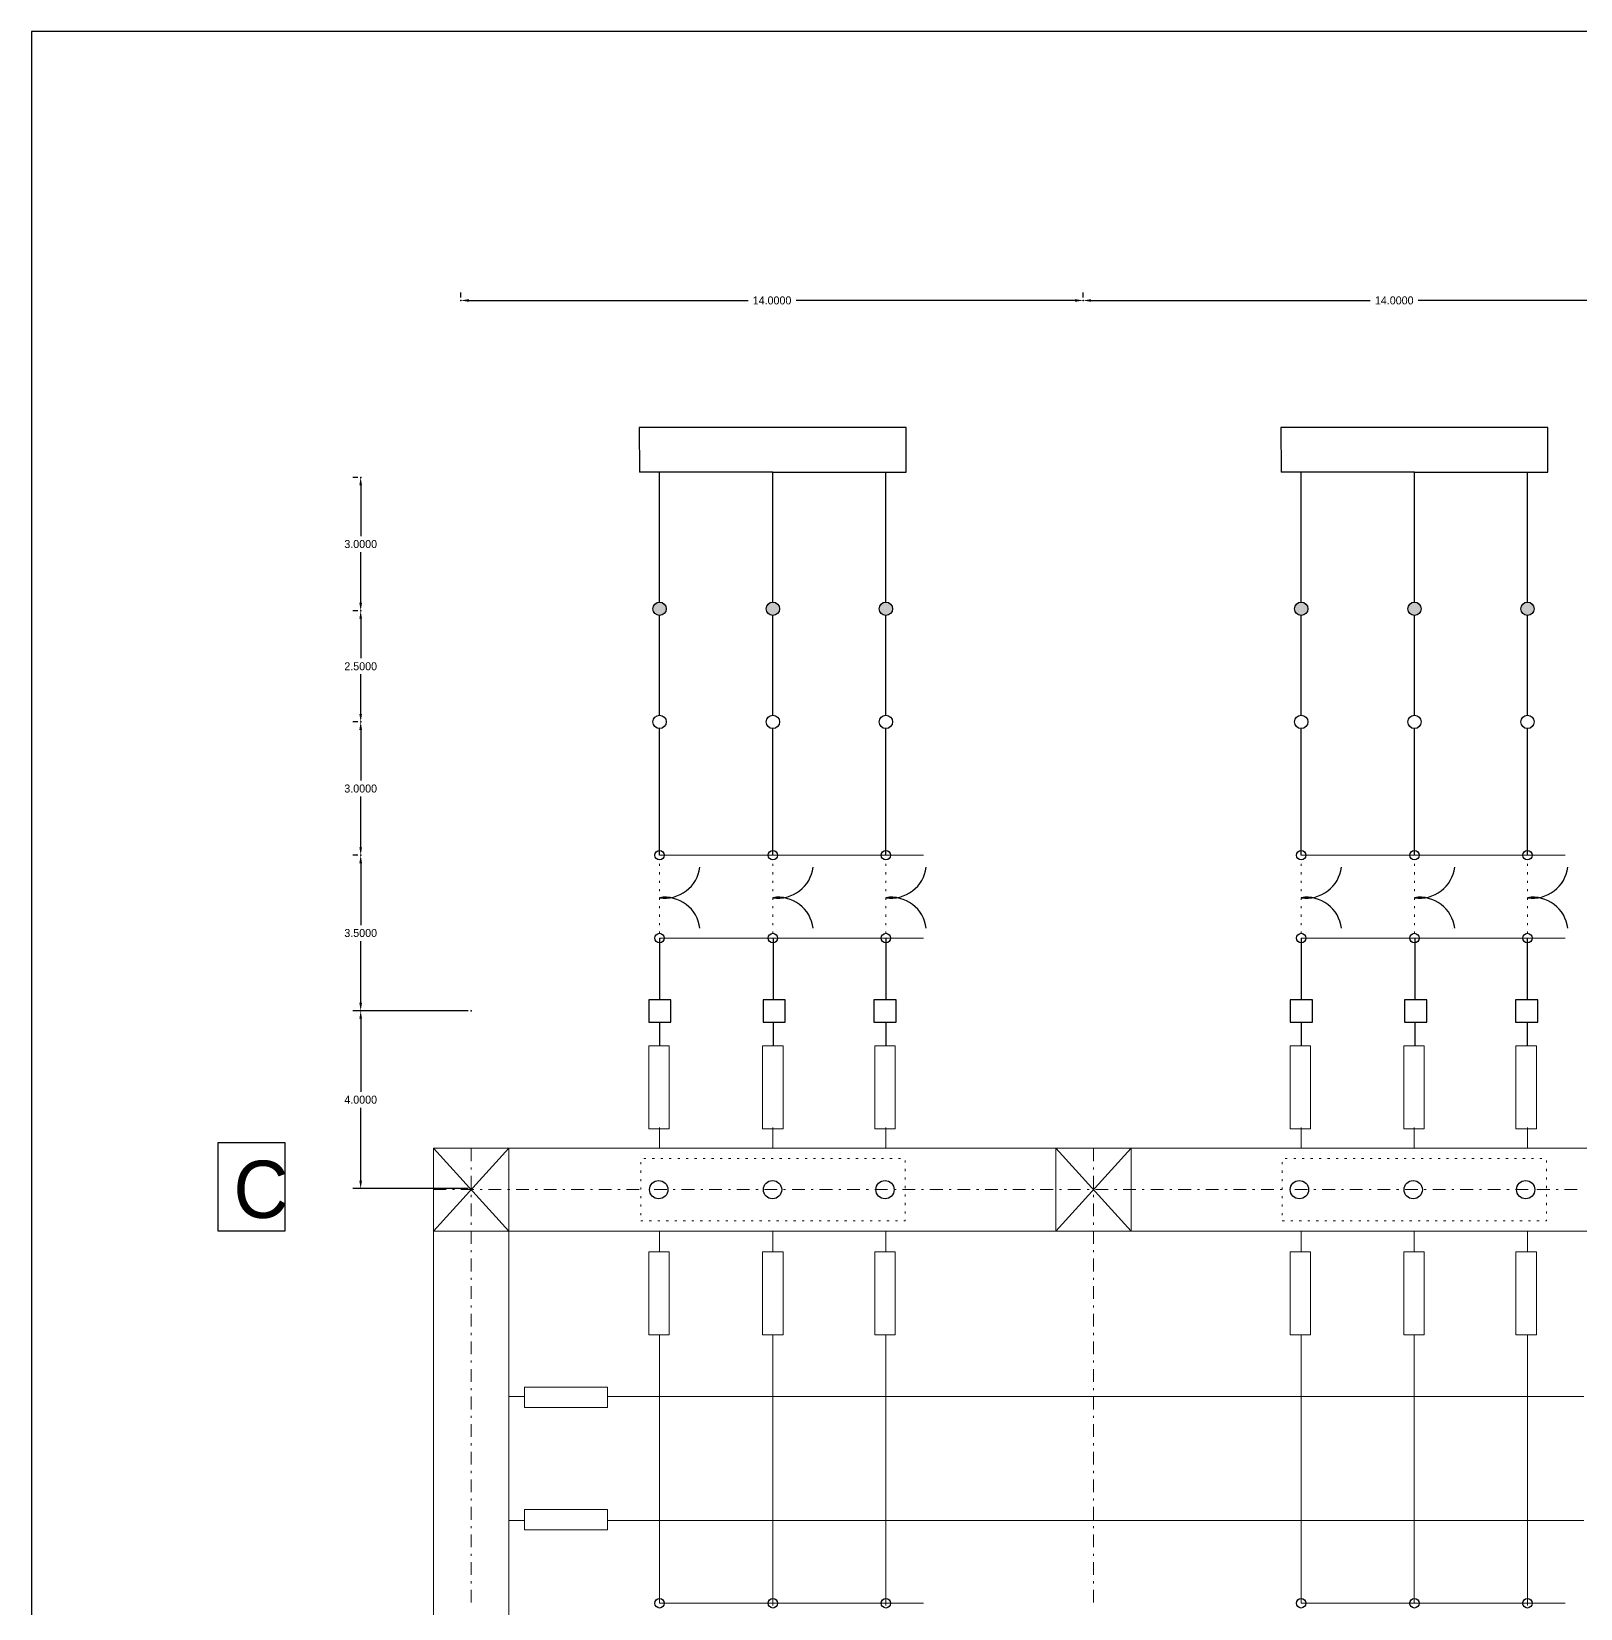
# Model space of a CAD drawing. Extents: x -61 to 79, y -16 to 64.
# Drawn here: x -61.03 to -26.18, y 28.12 to 63.59 of the extents above; entities that cross this region are included whole.
import ezdxf

# ---------------------------------------------------------------- set-up
doc = ezdxf.new("R2010")
doc.units = 0
doc.header["$MEASUREMENT"] = 0
doc.layers.get('0').update_dxf_attribs({"linetype": 'CONTINUOUS'})
doc.dimstyles.get("Standard").update_dxf_attribs({"dimtxt": 0.18, "dimasz": 0.18, "dimexe": 0.18, "dimexo": 0.0625, "dimgap": 0.09, "dimtad": 0, "dimtih": 1, "dimtoh": 1, "dimdec": 4, "dimzin": 0, "dimdsep": 46, "dimtxsty": 'Standard', "dimcen": 0.09, "dimadec": 0, "dimazin": 0, "dimtfac": 1, "dimtdec": 4, "dimtofl": 0, "dimtmove": 0, "dimatfit": 3, "dimfxl": 1, "dimtolj": 1, "dimtzin": 0, "dimarcsym": 0})

# ---------------------------------------------------------------- blocks, each defined once
blk = doc.blocks.new('*D6')
at = {"color": 0, "lineweight": -2, "transparency": 16777216}
for p, q in [((-51.366, 57.606), (-51.366, 57.723)), ((-51.186, 57.543), (-44.906, 57.543)), ((-37.546, 57.543), (-43.826, 57.543)), ((-37.366, 57.606), (-37.366, 57.723))]:
    blk.add_line(p, q, dxfattribs=at)
at = {"color": 0, "transparency": 16777216}
for p in [(-51.366, 57.543), (-37.366, 57.543), (-37.366, 57.543)]:
    blk.add_point(p, dxfattribs=at)
for points in [[(-51.186, 57.573), (-51.186, 57.513), (-51.366, 57.543)], [(-37.546, 57.573), (-37.546, 57.513), (-37.366, 57.543)]]:
    blk.add_solid(points, dxfattribs=at)
at = {"color": 0, "transparency": 16777216, "insert": (-44.366, 57.543), "char_height": 0.18, "attachment_point": 5}
blk.add_mtext('\\A1;14.0000', dxfattribs=at)
blk = doc.blocks.new('*D7')
at = {"color": 0, "lineweight": -2, "transparency": 16777216}
for p, q in [((-37.366, 57.606), (-37.366, 57.723)), ((-37.186, 57.543), (-30.906, 57.543)), ((-23.546, 57.543), (-29.826, 57.543)), ((-23.366, 57.606), (-23.366, 57.723))]:
    blk.add_line(p, q, dxfattribs=at)
at = {"color": 0, "transparency": 16777216}
for p in [(-37.366, 57.543), (-23.366, 57.543), (-23.366, 57.543)]:
    blk.add_point(p, dxfattribs=at)
for points in [[(-37.186, 57.573), (-37.186, 57.513), (-37.366, 57.543)], [(-23.546, 57.573), (-23.546, 57.513), (-23.366, 57.543)]]:
    blk.add_solid(points, dxfattribs=at)
at = {"color": 0, "transparency": 16777216, "insert": (-30.366, 57.543), "char_height": 0.18, "attachment_point": 5}
blk.add_mtext('\\A1;14.0000', dxfattribs=at)
blk = doc.blocks.new('*D14')
at = {"color": 0, "lineweight": -2, "transparency": 16777216}
for p, q in [((-51.202, 41.562), (-53.802, 41.562)), ((-53.622, 41.382), (-53.622, 39.742)), ((-53.622, 37.742), (-53.622, 39.382)), ((-51.202, 37.562), (-53.802, 37.562))]:
    blk.add_line(p, q, dxfattribs=at)
at = {"color": 0, "transparency": 16777216}
for p in [(-53.622, 41.562), (-51.139, 41.562), (-51.139, 37.562)]:
    blk.add_point(p, dxfattribs=at)
for points in [[(-53.652, 41.382), (-53.592, 41.382), (-53.622, 41.562)], [(-53.652, 37.742), (-53.592, 37.742), (-53.622, 37.562)]]:
    blk.add_solid(points, dxfattribs=at)
at = {"color": 0, "transparency": 16777216, "insert": (-53.622, 39.562), "char_height": 0.18, "attachment_point": 5}
blk.add_mtext('\\A1;4.0000', dxfattribs=at)
blk = doc.blocks.new('*D15')
at = {"color": 0, "lineweight": -2, "transparency": 16777216}
for p, q in [((-53.685, 45.062), (-53.802, 45.062)), ((-53.622, 44.882), (-53.622, 43.492)), ((-53.622, 41.742), (-53.622, 43.132)), ((-53.685, 41.562), (-53.802, 41.562))]:
    blk.add_line(p, q, dxfattribs=at)
at = {"color": 0, "transparency": 16777216}
for p in [(-53.622, 45.062), (-53.622, 45.062), (-53.622, 41.562)]:
    blk.add_point(p, dxfattribs=at)
for points in [[(-53.652, 44.882), (-53.592, 44.882), (-53.622, 45.062)], [(-53.652, 41.742), (-53.592, 41.742), (-53.622, 41.562)]]:
    blk.add_solid(points, dxfattribs=at)
at = {"color": 0, "transparency": 16777216, "insert": (-53.622, 43.312), "char_height": 0.18, "attachment_point": 5}
blk.add_mtext('\\A1;3.5000', dxfattribs=at)
blk = doc.blocks.new('*D16')
at = {"color": 0, "lineweight": -2, "transparency": 16777216}
for p, q in [((-53.685, 48.062), (-53.802, 48.062)), ((-53.622, 47.882), (-53.622, 46.742)), ((-53.622, 45.242), (-53.622, 46.382)), ((-53.685, 45.062), (-53.802, 45.062))]:
    blk.add_line(p, q, dxfattribs=at)
at = {"color": 0, "transparency": 16777216}
for p in [(-53.622, 48.062), (-53.622, 48.062), (-53.622, 45.062)]:
    blk.add_point(p, dxfattribs=at)
for points in [[(-53.652, 47.882), (-53.592, 47.882), (-53.622, 48.062)], [(-53.652, 45.242), (-53.592, 45.242), (-53.622, 45.062)]]:
    blk.add_solid(points, dxfattribs=at)
at = {"color": 0, "transparency": 16777216, "insert": (-53.622, 46.562), "char_height": 0.18, "attachment_point": 5}
blk.add_mtext('\\A1;3.0000', dxfattribs=at)
blk = doc.blocks.new('*D17')
at = {"color": 0, "lineweight": -2, "transparency": 16777216}
for p, q in [((-53.685, 50.562), (-53.802, 50.562)), ((-53.622, 50.382), (-53.622, 49.492)), ((-53.622, 48.242), (-53.622, 49.132)), ((-53.685, 48.062), (-53.802, 48.062))]:
    blk.add_line(p, q, dxfattribs=at)
at = {"color": 0, "transparency": 16777216}
for p in [(-53.622, 50.562), (-53.622, 50.562), (-53.622, 48.062)]:
    blk.add_point(p, dxfattribs=at)
for points in [[(-53.652, 50.382), (-53.592, 50.382), (-53.622, 50.562)], [(-53.652, 48.242), (-53.592, 48.242), (-53.622, 48.062)]]:
    blk.add_solid(points, dxfattribs=at)
at = {"color": 0, "transparency": 16777216, "insert": (-53.622, 49.312), "char_height": 0.18, "attachment_point": 5}
blk.add_mtext('\\A1;2.5000', dxfattribs=at)
blk = doc.blocks.new('*D18')
at = {"color": 0, "lineweight": -2, "transparency": 16777216}
for p, q in [((-53.685, 53.562), (-53.802, 53.562)), ((-53.622, 53.382), (-53.622, 52.242)), ((-53.622, 50.742), (-53.622, 51.882)), ((-53.685, 50.562), (-53.802, 50.562))]:
    blk.add_line(p, q, dxfattribs=at)
at = {"color": 0, "transparency": 16777216}
for p in [(-53.622, 53.562), (-53.622, 53.562), (-53.622, 50.562)]:
    blk.add_point(p, dxfattribs=at)
for points in [[(-53.652, 53.382), (-53.592, 53.382), (-53.622, 53.562)], [(-53.652, 50.742), (-53.592, 50.742), (-53.622, 50.562)]]:
    blk.add_solid(points, dxfattribs=at)
at = {"color": 0, "transparency": 16777216, "insert": (-53.622, 52.062), "char_height": 0.18, "attachment_point": 5}
blk.add_mtext('\\A1;3.0000', dxfattribs=at)

msp = doc.modelspace()

# ---------------------------------------------------------------- hatches: boundary and pattern name
at = {"true_color": 0x136734}
h = msp.add_hatch(color=116, dxfattribs=at)
h.dxf.hatch_style = 1
h.paths.add_polyline_path([(-46.7458, 50.60618, 1), (-47.04577, 50.60618, 1)])
h.paths.add_polyline_path([(-44.49685, 50.60618, 1), (-44.19687, 50.60618, 1)])
h.paths.add_polyline_path([(-41.65384, 50.60618, 1), (-41.95382, 50.60618, 1)])
h = msp.add_hatch(color=116, dxfattribs=at)
h.dxf.hatch_style = 1
h.paths.add_polyline_path([(-32.30915, 50.60618, 1), (-32.60912, 50.60618, 1)])
h.paths.add_polyline_path([(-30.0602, 50.60618, 1), (-29.76022, 50.60618, 1)])
h.paths.add_polyline_path([(-27.21719, 50.60618, 1), (-27.51717, 50.60618, 1)])

# ---------------------------------------------------------------- linework, layer by layer
at = {"color": 7, "true_color": 0xffffff}
for p, q in [((-61.02823, 63.5931), (-61.02823, -16.4069)), ((78.97177, 63.5931), (-61.02823, 63.5931)), ((-56.82727, 38.60121), (-55.32727, 38.60121)), ((-56.82727, 36.60121), (-56.82727, 38.60121)), ((-55.32727, 38.60121), (-55.32727, 36.60121)), ((-55.32727, 36.60121), (-56.82727, 36.60121))]:
    msp.add_line(p, q, dxfattribs=at)
at = {"color": 33}
for p, q in [((-46.89579, 50.75617), (-46.89579, 53.68343)), ((-44.34686, 50.75617), (-44.34686, 53.68343)), ((-41.80383, 50.75617), (-41.80383, 53.68343)), ((-32.45914, 50.75617), (-32.45914, 53.68343)), ((-29.91021, 50.75617), (-29.91021, 53.68343)), ((-27.36718, 50.75617), (-27.36718, 53.68343)), ((-46.89579, 48.21231), (-46.89579, 50.45619)), ((-44.34686, 48.21231), (-44.34686, 50.45619)), ((-41.80383, 48.21231), (-41.80383, 50.45619)), ((-32.45914, 48.21231), (-32.45914, 50.45619)), ((-29.91021, 48.21231), (-29.91021, 50.45619)), ((-27.36718, 48.21231), (-27.36718, 50.45619)), ((-46.89579, 45.06232), (-46.89579, 47.91234)), ((-44.34686, 45.06232), (-44.34686, 47.91234)), ((-41.80383, 45.06232), (-41.80383, 47.91234)), ((-32.45914, 45.06232), (-32.45914, 47.91234)), ((-29.91021, 45.06232), (-29.91021, 47.91234)), ((-27.36718, 45.06232), (-27.36718, 47.91234)), ((-46.89579, 43.19969), (-46.89579, 41.80568)), ((-44.34097, 43.19969), (-44.34097, 41.80568)), ((-41.80816, 43.19969), (-41.80816, 41.80568)), ((-32.45914, 43.19969), (-32.45914, 41.80568)), ((-29.90432, 43.19969), (-29.90432, 41.80568)), ((-27.37151, 43.19969), (-27.37151, 41.80568)), ((-46.89579, 41.30568), (-46.89579, 40.77622)), ((-44.34097, 41.30568), (-44.34097, 40.77622)), ((-41.80816, 41.30568), (-41.80816, 40.77622)), ((-32.45914, 41.30568), (-32.45914, 40.77622)), ((-29.90432, 41.30568), (-29.90432, 40.77622)), ((-27.37151, 41.30568), (-27.37151, 40.77622))]:
    msp.add_line(p, q, dxfattribs=at)
at = {"lineweight": 9}
for p, q in [((-46.89579, 45.06232), (-40.95622, 45.06232)), ((-32.45914, 45.06232), (-26.51957, 45.06232)), ((-46.89579, 43.19969), (-40.95622, 43.19969)), ((-32.45914, 43.19969), (-26.51957, 43.19969)), ((-46.89579, 28.23233), (-40.95622, 28.23233)), ((-32.46183, 28.23233), (-26.52227, 28.23233))]:
    msp.add_line(p, q, dxfattribs=at)
at = {"color": 7}
for p, q in [((-46.64098, 41.80568), (-47.14098, 41.80568)), ((-47.14098, 41.80568), (-47.14098, 41.30568)), ((-46.64098, 41.30568), (-46.64098, 41.80568)), ((-44.06909, 41.80568), (-44.56909, 41.80568)), ((-44.56909, 41.80568), (-44.56909, 41.30568)), ((-44.06909, 41.30568), (-44.06909, 41.80568)), ((-41.57449, 41.80568), (-42.07449, 41.80568)), ((-42.07449, 41.80568), (-42.07449, 41.30568)), ((-41.57449, 41.30568), (-41.57449, 41.80568)), ((-32.20433, 41.80568), (-32.70433, 41.80568)), ((-32.70433, 41.80568), (-32.70433, 41.30568)), ((-32.20433, 41.30568), (-32.20433, 41.80568)), ((-29.63244, 41.80568), (-30.13244, 41.80568)), ((-30.13244, 41.80568), (-30.13244, 41.30568)), ((-29.63244, 41.30568), (-29.63244, 41.80568)), ((-27.13784, 41.80568), (-27.63784, 41.80568)), ((-27.63784, 41.80568), (-27.63784, 41.30568)), ((-27.13784, 41.30568), (-27.13784, 41.80568)), ((-47.14098, 41.30568), (-46.64098, 41.30568)), ((-44.56909, 41.30568), (-44.06909, 41.30568)), ((-42.07449, 41.30568), (-41.57449, 41.30568)), ((-32.70433, 41.30568), (-32.20433, 41.30568)), ((-30.13244, 41.30568), (-29.63244, 41.30568)), ((-27.63784, 41.30568), (-27.13784, 41.30568))]:
    msp.add_line(p, q, dxfattribs=at)
at = {"color": 33, "lineweight": 9}
for p, q in [((-46.895, 34.27908), (-46.895, 28.23233)), ((-32.46105, 34.27908), (-32.46105, 28.23233))]:
    msp.add_line(p, q, dxfattribs=at)
at = {"color": 85, "true_color": 0x58ba48}
for points in [[(-44.34686, 53.68343), (-41.34686, 53.68343), (-41.34686, 54.68343), (-47.35489, 54.68343), (-47.34686, 53.68343)], [(-29.91021, 53.68343), (-26.91021, 53.68343), (-26.91021, 54.68343), (-32.91824, 54.68343), (-32.91021, 53.68343)], [(-44.34686, 53.68343), (-47.34686, 53.68343)], [(-29.91021, 53.68343), (-32.91021, 53.68343)]]:
    msp.add_lwpolyline(points, dxfattribs=at)
at = {"lineweight": 9}
for points in [[(-46.89579, 44.87111), (-46.89579, 44.82331)], [(-44.34686, 44.87111), (-44.34686, 44.82331)], [(-41.80383, 44.87111), (-41.80383, 44.82331)], [(-32.45914, 44.87111), (-32.45914, 44.82331)], [(-29.91021, 44.87111), (-29.91021, 44.82331)], [(-27.36718, 44.87111), (-27.36718, 44.82331)], [(-46.89579, 44.68011), (-46.89579, 44.63231)], [(-46.89579, 44.48911), (-46.89579, 44.44131)], [(-44.34686, 44.68011), (-44.34686, 44.63231)], [(-44.34686, 44.48911), (-44.34686, 44.44131)], [(-41.80383, 44.68011), (-41.80383, 44.63231)], [(-41.80383, 44.48911), (-41.80383, 44.44131)], [(-32.45914, 44.68011), (-32.45914, 44.63231)], [(-32.45914, 44.48911), (-32.45914, 44.44131)], [(-29.91021, 44.68011), (-29.91021, 44.63231)], [(-29.91021, 44.48911), (-29.91021, 44.44131)], [(-27.36718, 44.68011), (-27.36718, 44.63231)], [(-27.36718, 44.48911), (-27.36718, 44.44131)], [(-46.89579, 44.29811), (-46.89579, 44.2503)], [(-46.89579, 44.10711), (-46.89579, 44.0593)], [(-44.34686, 44.29811), (-44.34686, 44.2503)], [(-44.34686, 44.10711), (-44.34686, 44.0593)], [(-41.80383, 44.29811), (-41.80383, 44.2503)], [(-41.80383, 44.10711), (-41.80383, 44.0593)], [(-32.45914, 44.29811), (-32.45914, 44.2503)], [(-32.45914, 44.10711), (-32.45914, 44.0593)], [(-29.91021, 44.29811), (-29.91021, 44.2503)], [(-29.91021, 44.10711), (-29.91021, 44.0593)], [(-27.36718, 44.29811), (-27.36718, 44.2503)], [(-27.36718, 44.10711), (-27.36718, 44.0593)], [(-46.89579, 43.91611), (-46.89579, 43.8683)], [(-46.89579, 43.7251), (-46.89579, 43.6773)], [(-44.34686, 43.91611), (-44.34686, 43.8683)], [(-44.34686, 43.7251), (-44.34686, 43.6773)], [(-41.80383, 43.91611), (-41.80383, 43.8683)], [(-41.80383, 43.7251), (-41.80383, 43.6773)], [(-32.45914, 43.91611), (-32.45914, 43.8683)], [(-32.45914, 43.7251), (-32.45914, 43.6773)], [(-29.91021, 43.91611), (-29.91021, 43.8683)], [(-29.91021, 43.7251), (-29.91021, 43.6773)], [(-27.36718, 43.91611), (-27.36718, 43.8683)], [(-27.36718, 43.7251), (-27.36718, 43.6773)], [(-46.89579, 43.5341), (-46.89579, 43.4863)], [(-46.89579, 43.3431), (-46.89579, 43.2953)], [(-44.34686, 43.5341), (-44.34686, 43.4863)], [(-44.34686, 43.3431), (-44.34686, 43.2953)], [(-43.49315, 43.4206), (-43.49315, 43.4206)], [(-41.80383, 43.5341), (-41.80383, 43.4863)], [(-41.80383, 43.3431), (-41.80383, 43.2953)], [(-32.45914, 43.5341), (-32.45914, 43.4863)], [(-32.45914, 43.3431), (-32.45914, 43.2953)], [(-29.91021, 43.5341), (-29.91021, 43.4863)], [(-29.91021, 43.3431), (-29.91021, 43.2953)], [(-29.0565, 43.4206), (-29.0565, 43.4206)], [(-27.36718, 43.5341), (-27.36718, 43.4863)], [(-27.36718, 43.3431), (-27.36718, 43.2953)], [(-46.895, 38.93534), (-46.895, 38.47563)], [(-44.34608, 38.93534), (-44.34608, 38.47563)], [(-41.80305, 38.93534), (-41.80305, 38.47563)], [(-32.46105, 38.93534), (-32.46105, 38.47563)], [(-29.91823, 38.93534), (-29.91823, 38.47563)], [(-27.36931, 38.93534), (-27.36931, 38.47563)], [(61.76521, 5.8949), (61.76521, 38.46974), (-51.98675, 38.46974), (-50.28564, 36.60121)], [(-51.98675, 38.46974), (-51.98675, 5.8949), (61.76521, 5.8949), (61.71741, 5.8949)], [(-50.28564, 38.46974), (-51.98675, 36.60121)], [(-51.13914, 38.46974), (-51.13914, 38.18313)], [(-50.29154, 5.8949), (-50.29154, 38.46974)], [(-37.98282, 36.60121), (-36.2815, 38.46974), (-36.2815, 36.61321)], [(-36.2815, 36.60121), (-37.98282, 38.46974), (-37.98282, 36.61321)], [(-37.1291, 38.47563), (-37.1291, 38.47563)], [(-37.1291, 38.46974), (-37.1291, 38.18313)], [(-51.13914, 38.03993), (-51.13914, 37.99213)], [(-47.3187, 38.15933), (-47.3187, 38.11153)], [(-47.3187, 37.96833), (-47.3187, 37.92053)], [(-47.20541, 38.23683), (-47.25321, 38.23683)], [(-47.01441, 38.23683), (-47.06221, 38.23683)], [(-46.82341, 38.23683), (-46.871, 38.23683)], [(-46.6324, 38.23683), (-46.68, 38.23683)], [(-46.4414, 38.23683), (-46.489, 38.23683)], [(-46.25019, 38.23683), (-46.29799, 38.23683)], [(-46.05919, 38.23683), (-46.10699, 38.23683)], [(-45.86819, 38.23683), (-45.91599, 38.23683)], [(-45.67719, 38.23683), (-45.72499, 38.23683)], [(-45.48619, 38.23683), (-45.53399, 38.23683)], [(-45.29519, 38.23683), (-45.34299, 38.23683)], [(-45.10419, 38.23683), (-45.15199, 38.23683)], [(-44.91318, 38.23683), (-44.96099, 38.23683)], [(-44.72218, 38.23683), (-44.76999, 38.23683)], [(-44.53118, 38.23683), (-44.57878, 38.23683)], [(-44.34018, 38.23683), (-44.38777, 38.23683)], [(-44.14918, 38.23683), (-44.19677, 38.23683)], [(-43.95797, 38.23683), (-44.00577, 38.23683)], [(-43.76697, 38.23683), (-43.81477, 38.23683)], [(-43.57597, 38.23683), (-43.62377, 38.23683)], [(-43.38497, 38.23683), (-43.43277, 38.23683)], [(-43.19396, 38.23683), (-43.24177, 38.23683)], [(-43.00296, 38.23683), (-43.05077, 38.23683)], [(-42.81196, 38.23683), (-42.85977, 38.23683)], [(-42.62096, 38.23683), (-42.66876, 38.23683)], [(-42.42996, 38.23683), (-42.47755, 38.23683)], [(-42.23896, 38.23683), (-42.28655, 38.23683)], [(-42.04796, 38.23683), (-42.09555, 38.23683)], [(-41.85675, 38.23683), (-41.90455, 38.23683)], [(-41.66575, 38.23683), (-41.71355, 38.23683)], [(-41.47474, 38.23683), (-41.52255, 38.23683)], [(-41.37324, 38.14733), (-41.37324, 38.19513)], [(-41.37324, 37.95633), (-41.37324, 38.00413)], [(-37.1291, 38.03993), (-37.1291, 37.99213)], [(-32.88496, 38.15933), (-32.88496, 38.11153)], [(-32.88496, 37.96833), (-32.88496, 37.92053)], [(-32.77146, 38.23683), (-32.81926, 38.23683)], [(-32.58046, 38.23683), (-32.62826, 38.23683)], [(-32.38945, 38.23683), (-32.43726, 38.23683)], [(-32.19845, 38.23683), (-32.24626, 38.23683)], [(-32.00745, 38.23683), (-32.05526, 38.23683)], [(-31.81645, 38.23683), (-31.86404, 38.23683)], [(-31.62545, 38.23683), (-31.67304, 38.23683)], [(-31.43445, 38.23683), (-31.48204, 38.23683)], [(-31.24324, 38.23683), (-31.29104, 38.23683)], [(-31.05224, 38.23683), (-31.10004, 38.23683)], [(-30.86124, 38.23683), (-30.90904, 38.23683)], [(-30.67023, 38.23683), (-30.71804, 38.23683)], [(-30.47923, 38.23683), (-30.52704, 38.23683)], [(-30.28823, 38.23683), (-30.33604, 38.23683)], [(-30.09723, 38.23683), (-30.14503, 38.23683)], [(-29.90623, 38.23683), (-29.95403, 38.23683)], [(-29.71523, 38.23683), (-29.76303, 38.23683)], [(-29.52423, 38.23683), (-29.57182, 38.23683)], [(-29.33323, 38.23683), (-29.38082, 38.23683)], [(-29.14223, 38.23683), (-29.18982, 38.23683)], [(-28.95101, 38.23683), (-28.99882, 38.23683)], [(-28.76001, 38.23683), (-28.80782, 38.23683)], [(-28.56901, 38.23683), (-28.61682, 38.23683)], [(-28.37801, 38.23683), (-28.42581, 38.23683)], [(-28.18701, 38.23683), (-28.23481, 38.23683)], [(-27.99601, 38.23683), (-28.04381, 38.23683)], [(-27.80501, 38.23683), (-27.85281, 38.23683)], [(-27.61401, 38.23683), (-27.66181, 38.23683)], [(-27.42301, 38.23683), (-27.47081, 38.23683)], [(-27.23201, 38.23683), (-27.2796, 38.23683)], [(-27.041, 38.23683), (-27.0886, 38.23683)], [(-26.9395, 38.14733), (-26.9395, 38.19513)], [(-26.9395, 37.95633), (-26.9395, 38.00413)], [(-51.13914, 37.84893), (-51.13914, 37.56232)], [(-47.3187, 37.77712), (-47.3187, 37.72953)], [(-41.37324, 37.76533), (-41.37324, 37.81313)], [(-41.37324, 37.57433), (-41.37324, 37.62192)], [(-37.1291, 37.84893), (-37.1291, 37.56232)], [(-32.88496, 37.77712), (-32.88496, 37.72953)], [(-26.9395, 37.76533), (-26.9395, 37.81313)], [(-26.9395, 37.57433), (-26.9395, 37.62192)], [(-51.98675, 37.53853), (-51.70036, 37.53853)], [(-51.55695, 37.53853), (-51.50935, 37.53853)], [(-51.36595, 37.53853), (-51.07955, 37.53853)], [(-51.13914, 37.41912), (-51.13914, 37.37132)], [(-50.93614, 37.53853), (-50.88855, 37.53853)], [(-50.74514, 37.53853), (-50.45874, 37.53853)], [(-50.31533, 37.53853), (-50.26774, 37.53853)], [(-50.12433, 37.53853), (-49.83794, 37.53853)], [(-49.69453, 37.53853), (-49.64694, 37.53853)], [(-49.50353, 37.53853), (-49.21713, 37.53853)], [(-49.07372, 37.53853), (-49.02613, 37.53853)], [(-48.88272, 37.53853), (-48.59633, 37.53853)], [(-48.45292, 37.53853), (-48.40532, 37.53853)], [(-48.26192, 37.53853), (-47.97552, 37.53853)], [(-47.83211, 37.53853), (-47.78431, 37.53853)], [(-47.64111, 37.53853), (-47.35471, 37.53853)], [(-47.3187, 37.58612), (-47.3187, 37.53853)], [(-47.3187, 37.39512), (-47.3187, 37.34753)], [(-47.0203, 37.53853), (-46.73391, 37.53853)], [(-46.5905, 37.53853), (-46.5427, 37.53853)], [(-46.3995, 37.53853), (-46.11289, 37.53853)], [(-45.96969, 37.53853), (-45.92189, 37.53853)], [(-45.77869, 37.53853), (-45.49208, 37.53853)], [(-45.34889, 37.53853), (-45.30108, 37.53853)], [(-45.15789, 37.53853), (-44.87128, 37.53853)], [(-44.72808, 37.53853), (-44.68028, 37.53853)], [(-44.53708, 37.53853), (-44.25047, 37.53853)], [(-44.10727, 37.53853), (-44.05947, 37.53853)], [(-43.91627, 37.53853), (-43.62967, 37.53853)], [(-43.48647, 37.53853), (-43.43867, 37.53853)], [(-43.29547, 37.53853), (-43.00886, 37.53853)], [(-42.86566, 37.53853), (-42.81786, 37.53853)], [(-42.67466, 37.53853), (-42.38805, 37.53853)], [(-42.24486, 37.53853), (-42.19705, 37.53853)], [(-42.05385, 37.53853), (-41.76725, 37.53853)], [(-41.62405, 37.53853), (-41.57625, 37.53853)], [(-41.43305, 37.53853), (-41.14644, 37.53853)], [(-41.37324, 37.38332), (-41.37324, 37.43092)], [(-41.00324, 37.53853), (-40.95544, 37.53853)], [(-40.81224, 37.53853), (-40.52564, 37.53853)], [(-40.38244, 37.53853), (-40.33463, 37.53853)], [(-40.19144, 37.53853), (-39.90483, 37.53853)], [(-39.76163, 37.53853), (-39.71383, 37.53853)], [(-39.57063, 37.53853), (-39.28402, 37.53853)], [(-39.14083, 37.53853), (-39.09302, 37.53853)], [(-38.94982, 37.53853), (-38.66322, 37.53853)], [(-38.52002, 37.53853), (-38.47222, 37.53853)], [(-38.32902, 37.53853), (-38.04241, 37.53853)], [(-37.89921, 37.53853), (-37.85141, 37.53853)], [(-37.70821, 37.53853), (-37.42161, 37.53853)], [(-37.27841, 37.53853), (-37.2306, 37.53853)], [(-37.1291, 37.41912), (-37.1291, 37.37132)], [(-37.08741, 37.53853), (-36.8008, 37.53853)], [(-36.6576, 37.53853), (-36.6098, 37.53853)], [(-36.4666, 37.53853), (-36.17999, 37.53853)], [(-36.0368, 37.53853), (-35.98899, 37.53853)], [(-35.84579, 37.53853), (-35.55919, 37.53853)], [(-35.41599, 37.53853), (-35.36819, 37.53853)], [(-35.22499, 37.53853), (-34.93838, 37.53853)], [(-34.79518, 37.53853), (-34.74738, 37.53853)], [(-34.60418, 37.53853), (-34.31758, 37.53853)], [(-34.17438, 37.53853), (-34.12657, 37.53853)], [(-33.98317, 37.53853), (-33.69677, 37.53853)], [(-33.55357, 37.53853), (-33.50577, 37.53853)], [(-33.36236, 37.53853), (-33.07596, 37.53853)], [(-32.88496, 37.58612), (-32.88496, 37.53853), (-32.93277, 37.53853)], [(-32.88496, 37.39512), (-32.88496, 37.34753)], [(-32.60456, 37.53853), (-32.31816, 37.53853)], [(-32.17475, 37.53853), (-32.12695, 37.53853)], [(-31.98375, 37.53853), (-31.69715, 37.53853)], [(-31.55395, 37.53853), (-31.50614, 37.53853)], [(-31.36295, 37.53853), (-31.07634, 37.53853)], [(-30.93314, 37.53853), (-30.88534, 37.53853)], [(-30.74214, 37.53853), (-30.45553, 37.53853)], [(-30.31233, 37.53853), (-30.26453, 37.53853)], [(-30.12133, 37.53853), (-29.83473, 37.53853)], [(-29.69153, 37.53853), (-29.64373, 37.53853)], [(-29.50053, 37.53853), (-29.21392, 37.53853)], [(-29.07072, 37.53853), (-29.02292, 37.53853)], [(-28.87972, 37.53853), (-28.59311, 37.53853)], [(-28.44992, 37.53853), (-28.40211, 37.53853)], [(-28.25892, 37.53853), (-27.97231, 37.53853)], [(-27.82911, 37.53853), (-27.78131, 37.53853)], [(-27.63811, 37.53853), (-27.3515, 37.53853)], [(-27.1543, 37.53853), (-26.8679, 37.53853)], [(-26.9395, 37.38332), (-26.9395, 37.43092)], [(-26.72449, 37.53853), (-26.67669, 37.53853)], [(-26.53349, 37.53853), (-26.24689, 37.53853)], [(-51.13914, 37.22812), (-51.13914, 36.94152)], [(-47.3187, 37.20412), (-47.3187, 37.15631)], [(-47.3187, 37.01312), (-47.3187, 36.96531)], [(-41.37324, 37.19232), (-41.37324, 37.23992)], [(-41.37324, 37.00111), (-41.37324, 37.04892)], [(-37.1291, 37.22812), (-37.1291, 36.94152)], [(-32.88496, 37.20412), (-32.88496, 37.15631)], [(-32.88496, 37.01312), (-32.88496, 36.96531)], [(-26.9395, 37.19232), (-26.9395, 37.23992)], [(-26.9395, 37.00111), (-26.9395, 37.04892)], [(61.76521, 36.60732), (-51.98675, 36.60732)], [(-51.13914, 36.79832), (-51.13914, 36.75052)], [(-51.13914, 36.60732), (-51.13914, 36.32071)], [(-47.3187, 36.83412), (-47.27111, 36.83412)], [(-47.1277, 36.83412), (-47.08011, 36.83412)], [(-46.9367, 36.83412), (-46.88911, 36.83412)], [(-46.895, 36.60732), (-46.895, 36.14761)], [(-46.7457, 36.83412), (-46.6979, 36.83412)], [(-46.5547, 36.83412), (-46.5069, 36.83412)], [(-46.3637, 36.83412), (-46.31589, 36.83412)], [(-46.1727, 36.83412), (-46.12489, 36.83412)], [(-45.9817, 36.83412), (-45.93389, 36.83412)], [(-45.79069, 36.83412), (-45.74289, 36.83412)], [(-45.59969, 36.83412), (-45.55189, 36.83412)], [(-45.40869, 36.83412), (-45.36089, 36.83412)], [(-45.21769, 36.83412), (-45.16989, 36.83412)], [(-45.02648, 36.83412), (-44.97889, 36.83412)], [(-44.83548, 36.83412), (-44.78789, 36.83412)], [(-44.64448, 36.83412), (-44.59667, 36.83412)], [(-44.45348, 36.83412), (-44.40567, 36.83412)], [(-44.34608, 36.60732), (-44.34608, 36.14761)], [(-44.26248, 36.83412), (-44.21467, 36.83412)], [(-44.07147, 36.83412), (-44.02367, 36.83412)], [(-43.88047, 36.83412), (-43.83267, 36.83412)], [(-43.68947, 36.83412), (-43.64167, 36.83412)], [(-43.49847, 36.83412), (-43.45067, 36.83412)], [(-43.30747, 36.83412), (-43.25967, 36.83412)], [(-43.11647, 36.83412), (-43.06867, 36.83412)], [(-42.92526, 36.83412), (-42.87767, 36.83412)], [(-42.73426, 36.83412), (-42.68666, 36.83412)], [(-42.54326, 36.83412), (-42.49566, 36.83412)], [(-42.35225, 36.83412), (-42.30445, 36.83412)], [(-42.16125, 36.83412), (-42.11345, 36.83412)], [(-41.97025, 36.83412), (-41.92245, 36.83412)], [(-41.80305, 36.60732), (-41.80305, 36.14761)], [(-41.77925, 36.83412), (-41.73145, 36.83412)], [(-41.58825, 36.83412), (-41.54045, 36.83412)], [(-41.39725, 36.83412), (-41.37324, 36.83412), (-41.37324, 36.85791)], [(-37.1291, 36.79832), (-37.1291, 36.75052)], [(-37.1291, 36.60732), (-37.1291, 36.32071)], [(-32.88496, 36.83412), (-32.83716, 36.83412)], [(-32.69396, 36.83412), (-32.64616, 36.83412)], [(-32.50296, 36.83412), (-32.45516, 36.83412)], [(-32.46105, 36.60732), (-32.46105, 36.14761)], [(-32.31175, 36.83412), (-32.26416, 36.83412)], [(-32.12075, 36.83412), (-32.07316, 36.83412)], [(-31.92975, 36.83412), (-31.88215, 36.83412)], [(-31.73875, 36.83412), (-31.69094, 36.83412)], [(-31.54774, 36.83412), (-31.49994, 36.83412)], [(-31.35674, 36.83412), (-31.30894, 36.83412)], [(-31.16574, 36.83412), (-31.11794, 36.83412)], [(-30.97474, 36.83412), (-30.92694, 36.83412)], [(-30.78374, 36.83412), (-30.73594, 36.83412)], [(-30.59274, 36.83412), (-30.54494, 36.83412)], [(-30.40174, 36.83412), (-30.35394, 36.83412)], [(-30.21074, 36.83412), (-30.16293, 36.83412)], [(-30.01953, 36.83412), (-29.97193, 36.83412)], [(-29.91823, 36.60732), (-29.91823, 36.14761)], [(-29.82852, 36.83412), (-29.78093, 36.83412)], [(-29.63752, 36.83412), (-29.58972, 36.83412)], [(-29.44652, 36.83412), (-29.39872, 36.83412)], [(-29.25552, 36.83412), (-29.20772, 36.83412)], [(-29.06452, 36.83412), (-29.01672, 36.83412)], [(-28.87352, 36.83412), (-28.82572, 36.83412)], [(-28.68252, 36.83412), (-28.63472, 36.83412)], [(-28.49152, 36.83412), (-28.44371, 36.83412)], [(-28.30052, 36.83412), (-28.25271, 36.83412)], [(-28.10952, 36.83412), (-28.06171, 36.83412)], [(-27.9183, 36.83412), (-27.87071, 36.83412)], [(-27.7273, 36.83412), (-27.67971, 36.83412)], [(-27.5363, 36.83412), (-27.48871, 36.83412)], [(-27.36931, 36.60732), (-27.36931, 36.14761)], [(-27.3453, 36.83412), (-27.2975, 36.83412)], [(-27.1543, 36.83412), (-27.1065, 36.83412)], [(-26.9633, 36.83412), (-26.9395, 36.83412), (-26.9395, 36.85791)], [(-51.13914, 36.17751), (-51.13914, 36.12971)], [(-51.13914, 35.98651), (-51.13914, 35.6999)], [(-37.1291, 36.17751), (-37.1291, 36.12971)], [(-37.1291, 35.98651), (-37.1291, 35.6999)], [(-51.13914, 35.55671), (-51.13914, 35.5089)], [(-37.1291, 35.55671), (-37.1291, 35.5089)], [(-51.13914, 35.36571), (-51.13914, 35.0791)], [(-37.1291, 35.36571), (-37.1291, 35.0791)], [(-51.13914, 34.9359), (-51.13914, 34.8881)], [(-37.1291, 34.9359), (-37.1291, 34.8881)], [(-51.13914, 34.74469), (-51.13914, 34.45829)], [(-37.1291, 34.74469), (-37.1291, 34.45829)], [(-51.13914, 34.31509), (-51.13914, 34.26729)], [(-51.13914, 34.12388), (-51.13914, 33.83749)], [(-37.1291, 34.31509), (-37.1291, 34.26729)], [(-37.1291, 34.12388), (-37.1291, 33.83749)], [(-51.13914, 33.69429), (-51.13914, 33.64649)], [(-51.13914, 33.50308), (-51.13914, 33.21668)], [(-37.1291, 33.69429), (-37.1291, 33.64649)], [(-37.1291, 33.50308), (-37.1291, 33.21668)], [(-51.13914, 33.07327), (-51.13914, 33.02568)], [(-37.1291, 33.07327), (-37.1291, 33.02568)], [(-51.13914, 32.88227), (-51.13914, 32.59587)], [(-50.29154, 32.88227), (-49.93696, 32.88227)], [(-37.1291, 32.88227), (-37.1291, 32.59587)], [(-51.13914, 32.45247), (-51.13914, 32.40487)], [(-37.1291, 32.45247), (-37.1291, 32.40487)], [(-51.13914, 32.26146), (-51.13914, 31.97507)], [(-37.1291, 32.26146), (-37.1291, 31.97507)], [(-51.13914, 31.83166), (-51.13914, 31.78407)], [(-51.13914, 31.64066), (-51.13914, 31.35426)], [(-37.1291, 31.83166), (-37.1291, 31.78407)], [(-37.1291, 31.64066), (-37.1291, 31.35426)], [(-51.13914, 31.21085), (-51.13914, 31.16326)], [(-51.13914, 31.01985), (-51.13914, 30.73346)], [(-37.1291, 31.21085), (-37.1291, 31.16326)], [(-37.1291, 31.01985), (-37.1291, 30.73346)], [(-51.13914, 30.59005), (-51.13914, 30.54246)], [(-37.1291, 30.59005), (-37.1291, 30.54246)], [(-51.13914, 30.39905), (-51.13914, 30.11265)], [(-37.1291, 30.39905), (-37.1291, 30.11265)], [(-51.13914, 29.96924), (-51.13914, 29.92165)], [(-50.29154, 30.09475), (-49.93696, 30.09475)], [(-37.1291, 29.96924), (-37.1291, 29.92165)], [(-51.13914, 29.77824), (-51.13914, 29.49184)], [(-37.1291, 29.77824), (-37.1291, 29.49184)], [(-51.13914, 29.34844), (-51.13914, 29.30084)], [(-51.13914, 29.15743), (-51.13914, 28.87104)], [(-37.1291, 29.34844), (-37.1291, 29.30084)], [(-37.1291, 29.15743), (-37.1291, 28.87104)], [(-51.13914, 28.72763), (-51.13914, 28.67983)], [(-51.13914, 28.53663), (-51.13914, 28.25023)], [(-37.1291, 28.72763), (-37.1291, 28.67983)], [(-37.1291, 28.53663), (-37.1291, 28.25023)]]:
    msp.add_lwpolyline(points, dxfattribs=at)
at = {"color": 131, "lineweight": 9}
for points in [[(-47.13609, 38.90769), (-46.67716, 38.90769), (-46.67716, 40.77622), (-47.13609, 40.77622)], [(-44.57688, 38.90769), (-44.11796, 38.90769), (-44.11796, 40.77622), (-44.57688, 40.77622)], [(-42.05373, 38.90769), (-41.59481, 38.90769), (-41.59481, 40.77622), (-42.05373, 40.77622)], [(-32.70824, 38.90769), (-32.24932, 38.90769), (-32.24932, 40.77622), (-32.70824, 40.77622)], [(-30.14904, 38.90769), (-29.69012, 38.90769), (-29.69012, 40.77622), (-30.14904, 40.77622)], [(-27.62589, 38.90769), (-27.16696, 38.90769), (-27.16696, 40.77622), (-27.62589, 40.77622)], [(-47.13609, 34.27319), (-46.67716, 34.27319), (-46.67716, 36.14171), (-47.13609, 36.14171)], [(-44.57688, 34.27319), (-44.11796, 34.27319), (-44.11796, 36.14171), (-44.57688, 36.14171)], [(-42.05373, 34.27319), (-41.59481, 34.27319), (-41.59481, 36.14171), (-42.05373, 36.14171)], [(-32.70824, 34.27319), (-32.24932, 34.27319), (-32.24932, 36.14171), (-32.70824, 36.14171)], [(-30.14904, 34.27319), (-29.69012, 34.27319), (-29.69012, 36.14171), (-30.14904, 36.14171)], [(-27.62589, 34.27319), (-27.16696, 34.27319), (-27.16696, 36.14171), (-27.62589, 36.14171)], [(-48.06844, 32.63593), (-48.06844, 33.09485), (-49.93696, 33.09485), (-49.93696, 32.63593)], [(-48.06844, 29.88332), (-48.06844, 30.34224), (-49.93696, 30.34224), (-49.93696, 29.88332)]]:
    msp.add_lwpolyline(points, close=True, dxfattribs=at)
at = {"color": 33, "lineweight": 9}
for points in [[(-44.34608, 34.27908), (-44.34608, 28.23233), (-44.34608, 28.18453)], [(-41.80305, 34.27908), (-41.80305, 28.23233), (-41.80305, 28.18453)], [(-29.91823, 34.27908), (-29.91823, 28.23233)], [(-27.36931, 34.27908), (-27.36931, 28.23233), (-27.36931, 28.18453)]]:
    msp.add_lwpolyline(points, dxfattribs=at)
at = {"color": 212, "lineweight": 9}
for points in [[(-48.06844, 32.88227), (-26.09779, 32.88227)], [(-48.06844, 30.09475), (-26.09779, 30.09475)]]:
    msp.add_lwpolyline(points, dxfattribs=at)
at = {"color": 7}
for centre, radius in [((-46.89579, 50.60618), 0.14999), ((-44.34686, 50.60618), 0.14999), ((-41.80383, 50.60618), 0.14999), ((-32.45914, 50.60618), 0.14999), ((-29.91021, 50.60618), 0.14999), ((-27.36718, 50.60618), 0.14999), ((-46.89579, 48.06232), 0.14999), ((-44.34686, 48.06232), 0.14999), ((-41.80383, 48.06232), 0.14999), ((-32.45914, 48.06232), 0.14999), ((-29.91021, 48.06232), 0.14999), ((-27.36718, 48.06232), 0.14999), ((-46.89579, 45.06211), 0.10613), ((-44.34686, 45.06211), 0.10613), ((-41.80383, 45.06211), 0.10613), ((-32.45914, 45.06211), 0.10613), ((-29.91021, 45.06211), 0.10613), ((-27.36718, 45.06211), 0.10613), ((-46.89579, 43.19969), 0.10613), ((-44.34686, 43.19969), 0.10613), ((-41.80383, 43.19969), 0.10613), ((-32.45914, 43.19969), 0.10613), ((-29.91021, 43.19969), 0.10613), ((-27.36718, 43.19969), 0.10613), ((-46.91479, 37.53853), 0.20626), ((-44.3553, 37.53853), 0.20626), ((-41.82387, 37.53853), 0.20626), ((-32.49905, 37.53853), 0.20626), ((-29.93956, 37.53853), 0.20626), ((-27.40813, 37.53853), 0.20626), ((-46.89579, 28.23212), 0.10613), ((-44.34686, 28.23212), 0.10613), ((-41.80383, 28.23212), 0.10613), ((-32.46183, 28.23212), 0.10613), ((-29.91291, 28.23212), 0.10613), ((-27.36988, 28.23212), 0.10613)]:
    msp.add_circle(centre, radius, dxfattribs=at)
at = {"color": 7, "true_color": 0xffffff}
for centre, start, end in [((-46.7755, 44.88972), 261.262437, 353.028692), ((-44.22658, 44.88972), 261.262437, 353.028692), ((-41.68355, 44.88972), 261.262437, 353.028692), ((-32.33886, 44.88972), 261.262437, 353.028692), ((-29.78993, 44.88972), 261.262437, 353.028692), ((-27.2469, 44.88972), 261.262437, 353.028692), ((-46.7755, 43.3245), 6.971308, 98.737563), ((-44.22658, 43.3245), 6.971308, 98.737563), ((-41.68355, 43.3245), 6.971308, 98.737563), ((-32.33886, 43.3245), 6.971308, 98.737563), ((-29.78993, 43.3245), 6.971308, 98.737563), ((-27.2469, 43.3245), 6.971308, 98.737563)]:
    msp.add_arc(centre, 0.7918, start, end, dxfattribs=at)

# ---------------------------------------------------------------- texts
at = {"color": 3, "insert": (-56.48562, 38.1899), "char_height": 1.28719, "attachment_point": 1}
msp.add_mtext_dynamic_manual_height_columns('C', width=0.5047804, gutter_width=0.5, heights=[1.04826], dxfattribs=at)

# ---------------------------------------------------------------- dimensions: what is measured, and where the dimension line sits
at = {"color": 7}
for base, p1, p2, picture, middle in [((-37.36595, 57.54343), (-51.36595, 57.54343), (-37.36595, 57.54343), '*D6', (-44.36595, 57.54343)), ((-23.36595, 57.54343), (-37.36595, 57.54343), (-23.36595, 57.54343), '*D7', (-30.36595, 57.54343))]:
    dim = msp.add_linear_dim(base=base, p1=p1, p2=p2, dimstyle='Standard', dxfattribs=at)
    dim.commit()
    dim.dimension.update_dxf_attribs({"geometry": picture, "text_midpoint": middle})
for base, p1, p2, picture, middle in [((-53.62242, 53.56232), (-53.62242, 50.56232), (-53.62242, 53.56232), '*D18', (-53.62242, 52.06232)), ((-53.62242, 50.56232), (-53.62242, 48.06232), (-53.62242, 50.56232), '*D17', (-53.62242, 49.31232)), ((-53.62242, 48.06232), (-53.62242, 45.06232), (-53.62242, 48.06232), '*D16', (-53.62242, 46.56232))]:
    dim = msp.add_linear_dim(base=base, p1=p1, p2=p2, angle=90, dimstyle='Standard', dxfattribs=at)
    dim.commit()
    dim.dimension.update_dxf_attribs({"geometry": picture, "text_midpoint": middle})
for p1, p2, distance, picture, middle in [((-53.62242, 41.56232), (-53.62242, 45.06232), 0, '*D15', (-53.62242, 43.31232)), ((-51.13914, 37.56232), (-51.13914, 41.56232), 2.48327, '*D14', (-53.62242, 39.56232))]:
    dim = msp.add_aligned_dim(p1=p1, p2=p2, distance=distance, dimstyle='Standard', dxfattribs=at)
    dim.commit()
    dim.dimension.update_dxf_attribs({"geometry": picture, "text_midpoint": middle})

doc.saveas('drawing.dxf')
